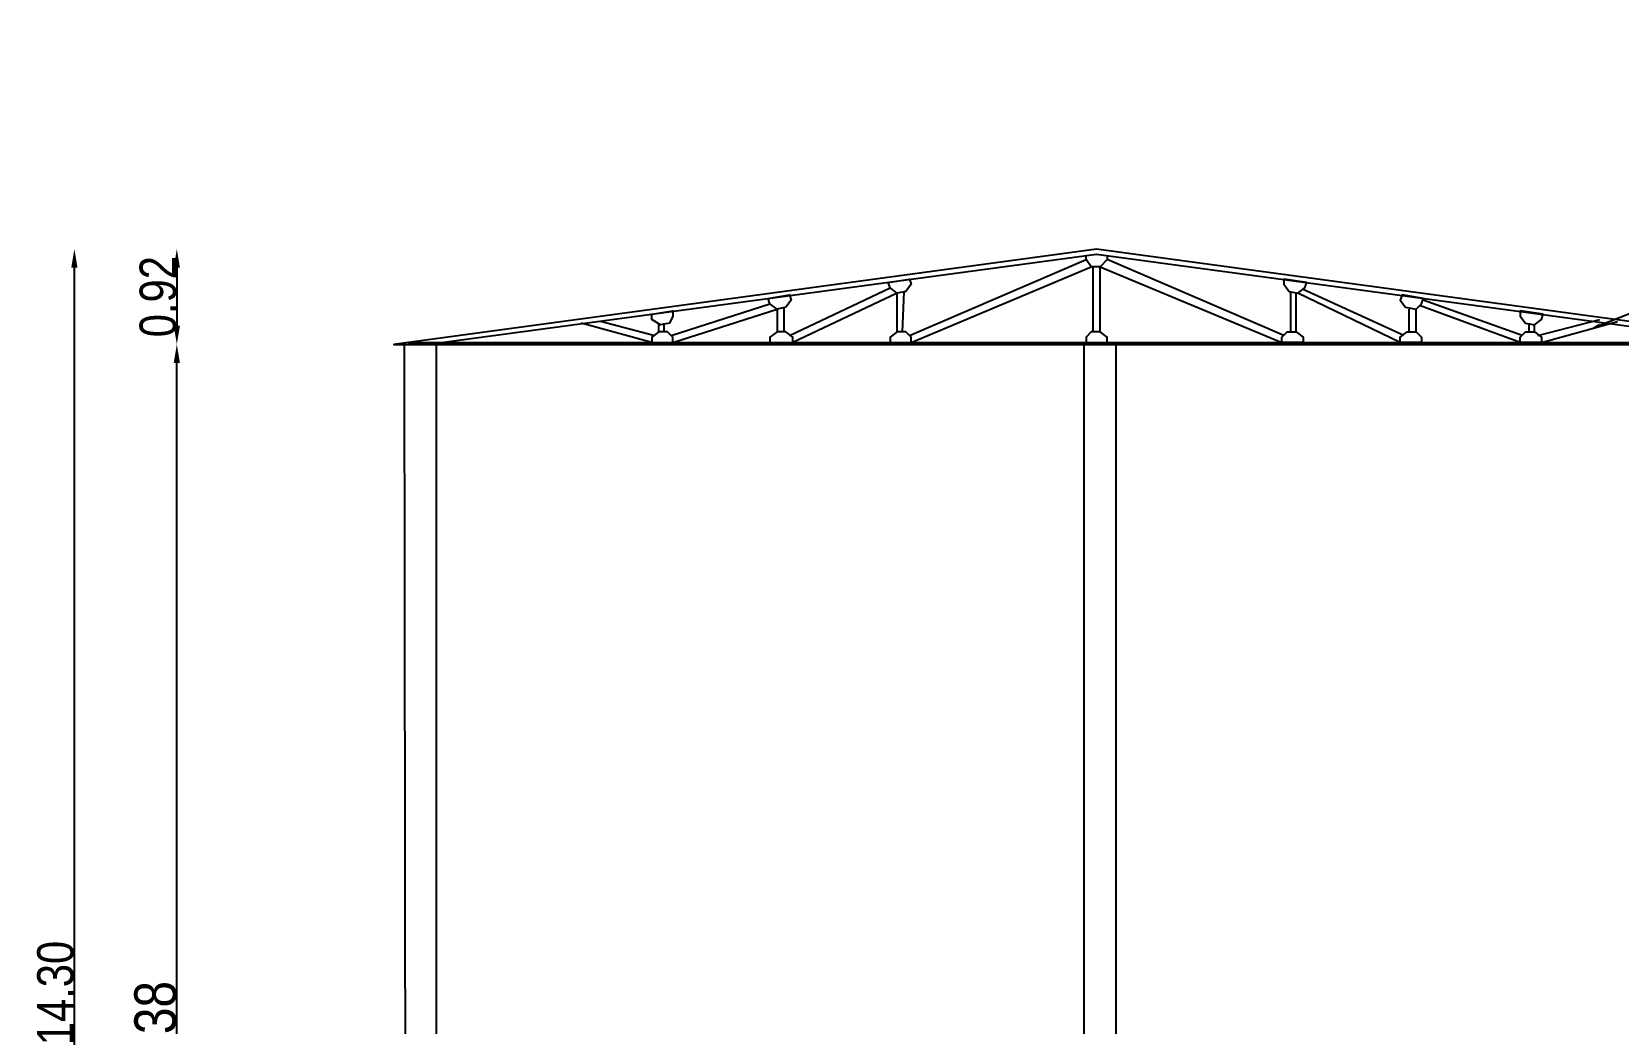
# Model space of a CAD drawing. Header units: metres. Extents: x -941 to 1333, y -28 to 1490.
# Drawn here: x 1014.8 to 1030.04, y 374.63 to 384.16 of the extents above; entities that cross this region are included whole.
import ezdxf
from ezdxf import colors
from ezdxf.entities.mleader import LeaderData, LeaderLine
from ezdxf.math import Vec2, Vec3

# ---------------------------------------------------------------- set-up
doc = ezdxf.new("R2010")
doc.units = ezdxf.units.M
for name, color, linetype in [('BLK_2_FLR_0_REGULAR_ROOM_1', 4, 'Continuous'), ('BLK_2_HT_OF_BLDG', 5, 'Continuous'), ('window', 3, 'Continuous')]:
    doc.layers.add(name, color=color, linetype=linetype)
doc.styles.get("Standard").update_dxf_attribs({"font": 'arial.ttf'})
doc.styles.add('style2A', font='swissc.ttf')
doc.dimstyles.get("Standard").update_dxf_attribs({"dimtxt": 0.4, "dimasz": 0.18, "dimexe": 0.18, "dimexo": 0.0625, "dimgap": 0, "dimtad": 0, "dimzin": 0, "dimdsep": 46, "dimtxsty": 'style2A', "dimcen": 0.09, "dimse1": 1, "dimse2": 1, "dimadec": 0, "dimazin": 0, "dimtfac": 1, "dimtofl": 0, "dimtmove": 0, "dimatfit": 3, "dimfxl": 0, "dimtolj": 1, "dimtzin": 0, "dimarcsym": 0})

# ---------------------------------------------------------------- blocks, each defined once
blk = doc.blocks.new('*D958')
at = {"layer": 'BLK_2_HT_OF_BLDG', "color": 0, "lineweight": -2}
blk.add_line((1015.211, 367.953), (1015.211, 381.889), dxfattribs=at)
at = {"layer": 'BLK_2_HT_OF_BLDG', "color": 0}
for points in [[(1015.181, 381.889), (1015.241, 381.889), (1015.211, 382.069)], [(1015.181, 367.953), (1015.241, 367.953), (1015.211, 367.773)]]:
    blk.add_solid(points, dxfattribs=at)
at = {"layer": 'Defpoints', "color": 0}
for p in [(1015.211, 382.069), (1025.03, 382.069), (1018.315, 367.773)]:
    blk.add_point(p, dxfattribs=at)
at = {"layer": 'BLK_2_HT_OF_BLDG', "color": 0, "insert": (1015.031, 374.921), "char_height": 0.35, "attachment_point": 5, "rotation": 90, "style": 'style2A'}
blk.add_mtext('\\A2;14.30', dxfattribs=at)
blk = doc.blocks.new('*D954')
at = {"layer": 'Defpoints', "color": 0}
for p in [(1025.03, 382.069), (1016.195, 381.153), (1025.03, 381.153)]:
    blk.add_point(p, dxfattribs=at)
at = {"layer": 'window', "color": 0, "lineweight": -2}
blk.add_line((1016.195, 381.889), (1016.195, 381.333), dxfattribs=at)
at = {"layer": 'window', "color": 0}
for points in [[(1016.165, 381.889), (1016.225, 381.889), (1016.195, 382.069)], [(1016.165, 381.333), (1016.225, 381.333), (1016.195, 381.153)]]:
    blk.add_solid(points, dxfattribs=at)
at = {"layer": 'window', "color": 0, "insert": (1016.015, 381.611), "char_height": 0.35, "attachment_point": 5, "rotation": 90, "style": 'style2A'}
blk.add_mtext('\\A2;0.92', dxfattribs=at)
blk = doc.blocks.new('*D955')
at = {"layer": 'BLK_2_FLR_0_REGULAR_ROOM_1', "color": 0, "lineweight": -2}
blk.add_line((1016.195, 367.953), (1016.195, 380.973), dxfattribs=at)
at = {"layer": 'BLK_2_FLR_0_REGULAR_ROOM_1', "color": 0}
for points in [[(1016.165, 380.973), (1016.225, 380.973), (1016.195, 381.153)], [(1016.165, 367.953), (1016.225, 367.953), (1016.195, 367.773)]]:
    blk.add_solid(points, dxfattribs=at)
at = {"layer": 'Defpoints', "color": 0}
for p in [(1016.195, 381.153), (1025.056, 381.153), (1025.056, 367.773)]:
    blk.add_point(p, dxfattribs=at)
at = {"layer": 'BLK_2_FLR_0_REGULAR_ROOM_1', "color": 0, "insert": (1015.99, 374.463), "char_height": 0.4, "attachment_point": 5, "rotation": 90, "style": 'style2A'}
blk.add_mtext('\\A2;13.38', dxfattribs=at)

msp = doc.modelspace()

# ---------------------------------------------------------------- linework, layer by layer
at = {"lineweight": 25}
for points in [[(1025.03049, 382.06874), (1018.28104, 381.15298), (1031.77993, 381.15298)], [(1023.0294, 381.74653), (1023.2329, 381.78045), (1023.24986, 381.72957), (1023.19898, 381.66174), (1023.11419, 381.64478), (1023.04635, 381.69565)], [(1027.04854, 381.74653), (1026.82808, 381.78045), (1026.82808, 381.72957), (1026.87895, 381.66174), (1026.96374, 381.64478), (1027.03158, 381.69565)], [(1021.87622, 381.5939), (1022.07973, 381.62782), (1022.09668, 381.57694), (1022.04581, 381.50911), (1021.96102, 381.49215), (1021.89318, 381.54303)], [(1028.16779, 381.5939), (1027.96429, 381.62782), (1027.94733, 381.57694), (1027.99821, 381.50911), (1028.09996, 381.49215), (1028.15083, 381.54303)], [(1020.75697, 381.44128), (1020.96047, 381.47519), (1020.96047, 381.42432), (1020.92655, 381.35649), (1020.84176, 381.33953), (1020.75697, 381.3904)], [(1029.32096, 381.44128), (1029.1005, 381.47519), (1029.1005, 381.42432), (1029.15138, 381.35649), (1029.23617, 381.33953), (1029.304, 381.3904)], [(1020.75697, 381.16994), (1020.96047, 381.16994), (1020.96047, 381.22082), (1020.9096, 381.27169), (1020.8248, 381.27169), (1020.75697, 381.22082)], [(1021.89318, 381.16994), (1022.11364, 381.16994), (1022.11364, 381.22082), (1022.04581, 381.27169), (1021.96102, 381.27169), (1021.89318, 381.22082)], [(1023.04635, 381.16994), (1023.24986, 381.16994), (1023.24986, 381.22082), (1023.19898, 381.27169), (1023.11419, 381.27169), (1023.04635, 381.22082)], [(1024.92874, 381.16994), (1025.13224, 381.16994), (1025.13224, 381.22082), (1025.0644, 381.27169), (1024.97961, 381.27169), (1024.92874, 381.22082)], [(1027.01462, 381.16994), (1026.81112, 381.16994), (1026.81112, 381.22082), (1026.86199, 381.27169), (1026.94679, 381.27169), (1027.01462, 381.22082)], [(1028.15083, 381.16994), (1027.94733, 381.16994), (1027.94733, 381.22082), (1028.01517, 381.27169), (1028.09996, 381.27169), (1028.15083, 381.22082)], [(1029.304, 381.16994), (1029.1005, 381.16994), (1029.1005, 381.22082), (1029.15138, 381.27169), (1029.23617, 381.27169), (1029.304, 381.22082)]]:
    msp.add_lwpolyline(points, close=True, dxfattribs=at)
for points in [[(1018.73892, 381.16994), (1025.03049, 382.01786), (1031.3051, 381.16994)], [(1023.2329, 381.23778), (1024.92874, 381.96699)], [(1025.13224, 382.0009), (1025.13224, 381.96699), (1025.0644, 381.89915), (1024.97961, 381.89915), (1024.92874, 381.96699), (1024.92874, 382.0009)], [(1026.82808, 381.23778), (1025.13224, 381.96699)], [(1023.24986, 381.16994), (1024.97961, 381.89915)], [(1024.99657, 381.27169), (1024.99657, 381.89915)], [(1025.0644, 381.27169), (1025.0644, 381.89915), (1026.81112, 381.16994)], [(1022.07973, 381.23778), (1023.04635, 381.69565)], [(1023.11419, 381.27169), (1023.11419, 381.64478), (1022.11364, 381.16994)], [(1023.16506, 381.27169), (1023.18202, 381.66174)], [(1026.89591, 381.27169), (1026.89591, 381.66174)], [(1026.94679, 381.27169), (1026.94679, 381.64478)], [(1027.94733, 381.16994), (1026.96374, 381.64478)], [(1027.98125, 381.23778), (1027.01462, 381.67869)], [(1020.94351, 381.23778), (1021.89318, 381.54303)], [(1020.96047, 381.16994), (1021.96102, 381.49215), (1021.96102, 381.27169)], [(1022.02885, 381.27169), (1022.02885, 381.50911)], [(1028.03212, 381.27169), (1028.03212, 381.49215)], [(1028.09996, 381.27169), (1028.09996, 381.49215)], [(1029.1005, 381.16994), (1028.13387, 381.52607)], [(1029.11746, 381.23778), (1028.16779, 381.57694)], [(1020.75697, 381.16994), (1020.07863, 381.35649)], [(1020.77393, 381.23778), (1020.26518, 381.37344)], [(1020.8248, 381.27169), (1020.8248, 381.35649)], [(1020.87568, 381.27169), (1020.87568, 381.35649)], [(1029.1853, 381.27169), (1029.1853, 381.35649)], [(1029.23617, 381.27169), (1029.23617, 381.33953)], [(1029.27009, 381.23778), (1029.86363, 381.3904)], [(1029.304, 381.16994), (1030.03322, 381.37344)], [(1018.41671, 381.16994), (1031.64426, 381.16994)], [(1018.39975, 368.77335), (1018.38279, 381.15298)], [(1018.68805, 368.77335), (1018.68805, 381.15298)], [(1024.91178, 368.77335), (1024.91178, 381.15298)], [(1025.21703, 368.77335), (1025.21703, 381.15298)]]:
    msp.add_lwpolyline(points, dxfattribs=at)

# ---------------------------------------------------------------- dimensions: what is measured, and where the dimension line sits
at = {"layer": 'BLK_2_FLR_0_REGULAR_ROOM_1', "color": 4}
dim = msp.add_aligned_dim(p1=(1025.05592, 367.77281), p2=(1025.05592, 381.15298), distance=8.86076, dimstyle='Standard', override={"dimtad": 1, "dimtolj": 2}, dxfattribs=at)
dim.commit()
dim.dimension.update_dxf_attribs({"geometry": '*D955', "text_midpoint": (1015.98984, 374.4629)})
at = {"layer": 'BLK_2_HT_OF_BLDG'}
dim = msp.add_linear_dim(base=(1015.2107, 382.06874), p1=(1018.31496, 367.77281), p2=(1025.03049, 382.06874), angle=90, dimstyle='Standard', override={"dimtxt": 0.35, "dimtad": 1, "dimtolj": 2}, dxfattribs=at)
dim.commit()
dim.dimension.update_dxf_attribs({"geometry": '*D958', "text_midpoint": (1015.03104, 374.92077)})
at = {"layer": 'window'}
dim = msp.add_aligned_dim(p1=(1025.03049, 382.06874), p2=(1025.03049, 381.15298), distance=-8.83533, dimstyle='Standard', override={"dimtxt": 0.35, "dimtad": 1, "dimtolj": 2}, dxfattribs=at)
dim.commit()
dim.dimension.update_dxf_attribs({"geometry": '*D954', "text_midpoint": (1016.01527, 381.61086)})

# ---------------------------------------------------------------- leaders
ml = msp.add_multileader_mtext('Standard', dxfattribs=at)
ml.set_content('', color=256)
ml.set_leader_properties()
ml.build(insert=Vec2(0, 0))
ml.multileader.update_dxf_attribs({"dogleg_length": 1, "arrow_head_size": 0.1})
ctx = ml.context
ctx.base_point, ctx.arrow_head_size, ctx.plane_origin = Vec3(1032.93466, 382.15625), 0.1, Vec3(1031.42904, 381.82583)
notes = []
notes.append((ctx, [(0, (1, 1, 0), (1031.93466, 382.15625), (1, 0), 1, [(0, [(1029.77184, 381.3005)], 0, [])])]))
ctx.mtext.insert, ctx.mtext.flow_direction = Vec3(1034.93466, 384.15625), 5
for ctx, leaders in notes:
    for number, flags, end, landing, length, lines in leaders:
        leader = LeaderData()
        leader.index, (leader.has_last_leader_line, leader.has_dogleg_vector, leader.attachment_direction) = number, flags
        leader.last_leader_point, leader.dogleg_vector, leader.dogleg_length = Vec3(end), Vec3(landing), length
        for number, points, colour, breaks in lines:
            line = LeaderLine()
            line.index, line.vertices, line.color, line.breaks = number, Vec3.list(points), colors.encode_raw_color(colour), breaks
            leader.lines.append(line)
        ctx.leaders.append(leader)

doc.saveas('drawing.dxf')
